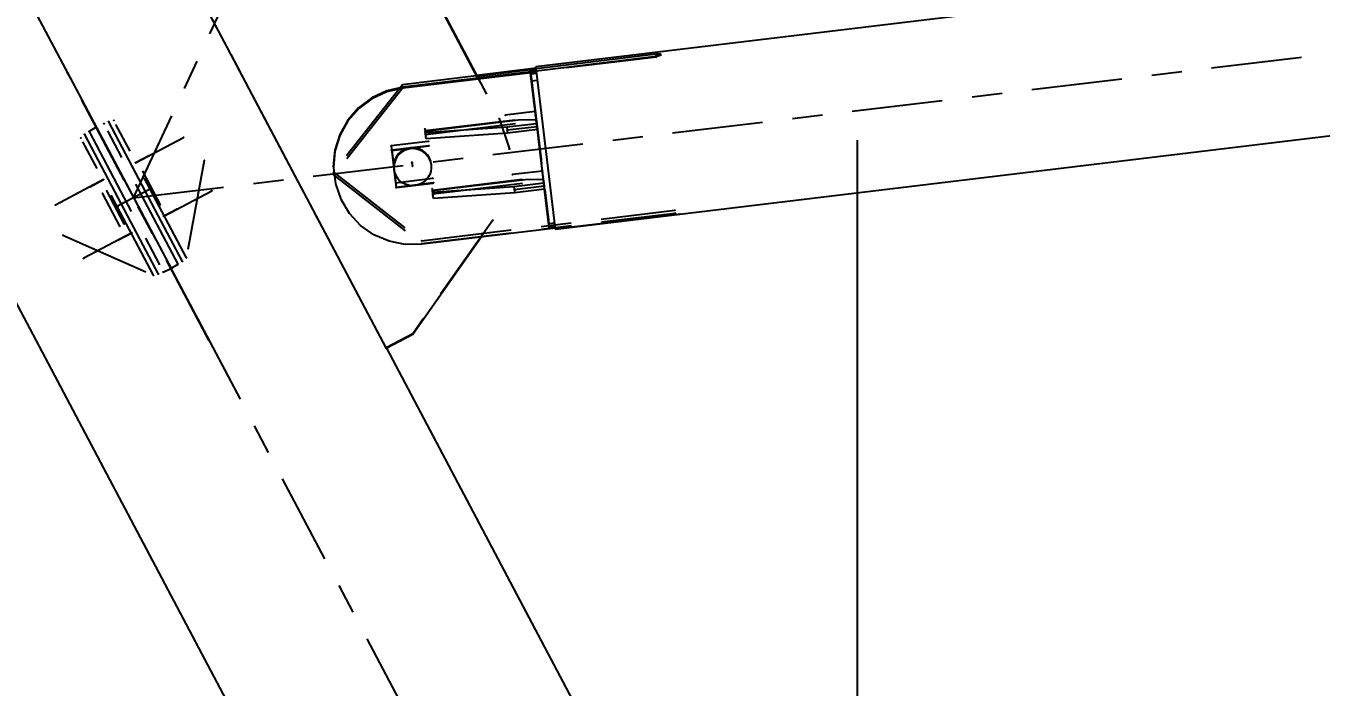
# Model space of a CAD drawing. Header units: millimetres. Extents: x 2368 to 8313, y 7493 to 11698.
# Drawn here: x 4311.02 to 4353.96, y 11225.92 to 11247.85 of the extents above; entities that cross this region are included whole.
import ezdxf

# ---------------------------------------------------------------- set-up
doc = ezdxf.new("R2010")
doc.units = ezdxf.units.MM
for name, pattern in [('CENTER', [50.8, 31.75, -6.35, 6.35, -6.35]), ('XKITLINE00', [0]), ('XKITLINE03', [6, 3, -1, 1, -1])]:
    doc.linetypes.add(name, pattern=pattern)
doc.styles.add('ROMANS', font='romans.shx')
doc.dimstyles.new('MD300', dxfattribs={"dimtxt": 2.5, "dimasz": 2.5, "dimexe": 1, "dimexo": 1, "dimgap": 0.5, "dimtad": 1, "dimdec": 1, "dimlfac": 50, "dimrnd": 0.5, "dimdsep": 46, "dimtxsty": 'ROMANS', "dimcen": 1, "dimclrd": 146, "dimclre": 146, "dimclrt": 30, "dimadec": 1, "dimazin": 2, "dimtfac": 1, "dimtdec": 1, "dimtmove": 0, "dimatfit": 1, "dimfxl": 1, "dimtolj": 1, "dimtzin": 0, "dimlwd": -1, "dimlwe": -1, "dimarcsym": 0})

# ---------------------------------------------------------------- blocks, each defined once
blk = doc.blocks.new('*D28')
at = {"color": 146, "transparency": 16777216}
for p, q in [((4264.129, 11249.201), (4264.129, 10991.038)), ((5216.588, 11054.98), (5216.588, 10991.038)), ((5214.088, 10992.038), (4266.629, 10992.038))]:
    blk.add_line(p, q, dxfattribs=at)
for points in [[(4266.629, 10992.455), (4266.629, 10991.621), (4264.129, 10992.038)], [(5214.088, 10992.455), (5214.088, 10991.621), (5216.588, 10992.038)]]:
    blk.add_solid(points, dxfattribs=at)
at = {"layer": 'Defpoints', "color": 0, "transparency": 16777216}
for p in [(4264.129, 11250.201), (5216.588, 11055.98), (4264.129, 10992.038)]:
    blk.add_point(p, dxfattribs=at)
at = {"color": 30, "transparency": 16777216, "insert": (4740.359, 10993.788), "char_height": 2.5, "attachment_point": 5, "style": 'ROMANS'}
blk.add_mtext('\\A1;47623', dxfattribs=at)
blk = doc.blocks.new('*D36')
at = {"color": 146, "transparency": 16777216}
for p, q in [((3888.588, 11276.272), (3888.588, 10979.265)), ((5216.588, 11054.98), (5216.588, 10979.265)), ((3891.088, 10980.265), (5214.088, 10980.265))]:
    blk.add_line(p, q, dxfattribs=at)
for points in [[(3891.088, 10980.681), (3891.088, 10979.848), (3888.588, 10980.265)], [(5214.088, 10980.681), (5214.088, 10979.848), (5216.588, 10980.265)]]:
    blk.add_solid(points, dxfattribs=at)
at = {"layer": 'Defpoints', "color": 0, "transparency": 16777216}
for p in [(3888.588, 11277.272), (5216.588, 11055.98), (5216.588, 10980.265)]:
    blk.add_point(p, dxfattribs=at)
at = {"color": 30, "transparency": 16777216, "insert": (4552.588, 10982.015), "char_height": 2.5, "attachment_point": 5, "style": 'ROMANS'}
blk.add_mtext('\\A1;66400', dxfattribs=at)
blk = doc.blocks.new('*D38')
at = {"color": 146, "transparency": 16777216}
for p, q in [((3888.584, 11276.27), (3888.584, 10968.162)), ((6544.588, 11276.271), (6544.588, 10968.162)), ((6542.088, 10969.162), (3891.084, 10969.162))]:
    blk.add_line(p, q, dxfattribs=at)
for points in [[(3891.084, 10969.579), (3891.084, 10968.745), (3888.584, 10969.162)], [(6542.088, 10969.579), (6542.088, 10968.745), (6544.588, 10969.162)]]:
    blk.add_solid(points, dxfattribs=at)
at = {"layer": 'Defpoints', "color": 0, "transparency": 16777216}
for p in [(3888.584, 11277.27), (6544.588, 11277.271), (3888.584, 10969.162)]:
    blk.add_point(p, dxfattribs=at)
at = {"color": 30, "transparency": 16777216, "insert": (5216.586, 10970.912), "char_height": 2.5, "attachment_point": 5, "style": 'ROMANS'}
blk.add_mtext('\\A1;132800', dxfattribs=at)

msp = doc.modelspace()

# ---------------------------------------------------------------- linework, layer by layer
at = {"color": 6, "linetype": 'CENTER'}
msp.add_line((4338.5882, 10907.5139), (4338.5882, 11495.735), dxfattribs=at)
at = {"color": 8, "linetype": 'XKITLINE03'}
for p, q in [((4314.5881, 11242.1507), (4396.5881, 11418.2997)), ((4314.5882, 11242.1507), (4396.5882, 11418.2997)), ((4232.5881, 11397.261), (4396.5881, 11087.0404)), ((4232.5882, 11397.261), (4396.5882, 11087.0404)), ((4314.5881, 11242.1507), (4478.5881, 11261.9386)), ((4314.5882, 11242.1507), (4478.5882, 11261.9386)), ((4322.9596, 11237.1766), (4313.6582, 11254.7721)), ((4322.9595, 11237.1766), (4313.6582, 11254.7721)), ((4322.0806, 11253.5468), (4326.708, 11244.781)), ((4322.0807, 11253.5468), (4326.708, 11244.781)), ((4331.9057, 11246.9123), (4323.5067, 11245.8989)), ((4331.9058, 11246.9123), (4323.5067, 11245.8989)), ((4331.9171, 11246.8181), (4323.518, 11245.8047)), ((4331.9172, 11246.8181), (4323.5181, 11245.8047)), ((4312.4308, 11246.2316), (4312.3844, 11246.3193)), ((4312.3844, 11246.3193), (4313.1693, 11244.8345)), ((4312.4308, 11246.2316), (4312.3844, 11246.3193)), ((4312.3844, 11246.3193), (4313.1693, 11244.8345)), ((4317.0814, 11237.4346), (4312.4308, 11246.2316)), ((4317.0813, 11237.4346), (4312.4308, 11246.2316)), ((4327.7381, 11246.3917), (4327.7363, 11246.4062)), ((4327.7363, 11246.4062), (4328.3641, 11241.2033)), ((4327.7381, 11246.3917), (4327.7364, 11246.4062)), ((4327.7364, 11246.4062), (4328.3642, 11241.2033)), ((4327.7435, 11246.3476), (4327.7381, 11246.3917)), ((4327.7434, 11246.3476), (4327.7381, 11246.3917)), ((4328.0203, 11244.0528), (4327.7391, 11246.3837)), ((4327.7391, 11246.3837), (4328.3529, 11241.2969)), ((4328.0203, 11244.0528), (4327.7391, 11246.3837)), ((4327.7391, 11246.3837), (4328.3528, 11241.2969)), ((4328.3712, 11241.1446), (4327.7434, 11246.3476)), ((4328.3712, 11241.1446), (4327.7435, 11246.3476)), ((4328.0872, 11243.498), (4327.7547, 11246.2539)), ((4327.7547, 11246.2539), (4328.3685, 11241.1671)), ((4328.0873, 11243.498), (4327.7548, 11246.2539)), ((4327.7548, 11246.2539), (4328.3685, 11241.1671)), ((4323.5067, 11245.8989), (4321.2176, 11242.9984)), ((4323.5067, 11245.8989), (4321.2177, 11242.9984)), ((4323.518, 11245.8047), (4321.229, 11242.9042)), ((4323.5181, 11245.8047), (4321.229, 11242.9042)), ((4313.1693, 11244.8345), (4314.4369, 11242.4367)), ((4313.1693, 11244.8345), (4314.4369, 11242.4367)), ((4324.2537, 11244.3823), (4327.9271, 11244.8255)), ((4324.2538, 11244.3823), (4327.9271, 11244.8255)), ((4326.708, 11244.781), (4327.045, 11243.7709)), ((4326.708, 11244.781), (4327.0449, 11243.7709)), ((4327.9043, 11245.0139), (4326.9115, 11244.8941)), ((4327.9044, 11245.0139), (4326.9116, 11244.8941)), ((4327.9271, 11244.8255), (4327.9043, 11245.0139)), ((4327.9271, 11244.8255), (4327.9044, 11245.0139)), ((4313.3496, 11244.4935), (4313.1091, 11244.3494)), ((4313.3496, 11244.4935), (4313.1091, 11244.3494)), ((4313.1091, 11244.3494), (4315.5722, 11239.6903)), ((4313.1091, 11244.3494), (4315.5721, 11239.6903)), ((4316.0672, 11239.952), (4313.6041, 11244.6111)), ((4316.0672, 11239.952), (4313.6042, 11244.6111)), ((4314.986, 11242.361), (4313.7615, 11244.6773)), ((4313.7615, 11244.6773), (4313.7615, 11244.6773)), ((4314.986, 11242.361), (4313.7615, 11244.6773)), ((4313.7615, 11244.6773), (4313.7615, 11244.6773)), ((4316.3403, 11240.1629), (4313.9322, 11244.718)), ((4316.3403, 11240.1629), (4313.9323, 11244.718)), ((4324.2474, 11244.4346), (4324.2537, 11244.3823)), ((4324.2474, 11244.4346), (4324.2538, 11244.3823)), ((4324.2689, 11244.2567), (4327.9422, 11244.6999)), ((4324.2689, 11244.2567), (4327.9423, 11244.6999)), ((4327.965, 11244.5115), (4326.9722, 11244.3917)), ((4327.965, 11244.5115), (4326.9722, 11244.3917)), ((4327.9422, 11244.6999), (4327.965, 11244.5115)), ((4327.9423, 11244.6999), (4327.965, 11244.5115)), ((4315.2441, 11239.5834), (4312.836, 11244.1384)), ((4315.244, 11239.5834), (4312.836, 11244.1384)), ((4314.1903, 11241.9404), (4312.9658, 11244.2566)), ((4312.9658, 11244.2566), (4312.9658, 11244.2566)), ((4314.1903, 11241.9404), (4312.9658, 11244.2566)), ((4312.9658, 11244.2566), (4312.9658, 11244.2566)), ((4314.6512, 11243.3152), (4316.2426, 11244.1565)), ((4314.6512, 11243.3152), (4316.2426, 11244.1565)), ((4316.2426, 11244.1565), (4316.2426, 11244.1565)), ((4316.2426, 11244.1565), (4316.2426, 11244.1565)), ((4324.3576, 11244.0227), (4323.1265, 11243.8741)), ((4324.3575, 11244.0227), (4323.1265, 11243.8741)), ((4324.2752, 11244.2043), (4324.2689, 11244.2567)), ((4324.2752, 11244.2043), (4324.2689, 11244.2567)), ((4315.0933, 11243.5489), (4314.6512, 11243.3152)), ((4315.0932, 11243.5489), (4314.6512, 11243.3152)), ((4323.1265, 11243.8741), (4323.2742, 11242.6499)), ((4323.1265, 11243.8741), (4323.2742, 11242.6499)), ((4324.3747, 11243.8803), (4323.1436, 11243.7318)), ((4323.1436, 11243.7318), (4323.2913, 11242.5076)), ((4324.3748, 11243.8803), (4323.1437, 11243.7318)), ((4323.1437, 11243.7318), (4323.2914, 11242.5076)), ((4324.3768, 11243.8636), (4323.1457, 11243.715)), ((4324.3767, 11243.8636), (4323.1457, 11243.715)), ((4323.1457, 11243.715), (4323.2934, 11242.4908)), ((4323.1457, 11243.715), (4323.2934, 11242.4908)), ((4314.6512, 11243.3152), (4314.6512, 11243.3152)), ((4314.6512, 11243.3152), (4314.6512, 11243.3152)), ((4316.9309, 11243.3892), (4316.3403, 11240.1629)), ((4316.9309, 11243.3892), (4316.3403, 11240.1629)), ((4323.8169, 11243.3279), (4323.8321, 11243.2023)), ((4323.8169, 11243.3279), (4323.832, 11243.2023)), ((4328.1426, 11243.0394), (4327.1498, 11242.9196)), ((4328.1426, 11243.0394), (4327.1498, 11242.9196)), ((4328.1653, 11242.851), (4328.1426, 11243.0394)), ((4328.1654, 11242.851), (4328.1426, 11243.0394)), ((4313.5904, 11242.7543), (4311.999, 11241.9131)), ((4313.5903, 11242.7543), (4311.999, 11241.9131)), ((4313.1483, 11242.5207), (4313.5904, 11242.7543)), ((4313.1483, 11242.5207), (4313.5903, 11242.7543)), ((4313.5903, 11242.7543), (4313.5903, 11242.7543)), ((4313.5904, 11242.7543), (4313.5904, 11242.7543)), ((4315.4791, 11241.9204), (4314.8995, 11243.0166)), ((4314.8995, 11243.0166), (4314.8995, 11243.0166)), ((4315.4791, 11241.9204), (4314.8996, 11243.0166)), ((4314.8996, 11243.0166), (4314.8996, 11243.0166)), ((4321.2176, 11242.9984), (4324.1309, 11240.7256)), ((4321.2177, 11242.9984), (4324.1309, 11240.7256)), ((4321.229, 11242.9042), (4324.1422, 11240.6314)), ((4321.229, 11242.9042), (4324.1423, 11240.6314)), ((4323.2742, 11242.6499), (4324.5053, 11242.7985)), ((4323.2742, 11242.6499), (4324.5052, 11242.7985)), ((4323.2913, 11242.5076), (4324.5224, 11242.6561)), ((4323.2914, 11242.5076), (4324.5225, 11242.6561)), ((4323.2934, 11242.4908), (4324.5245, 11242.6394)), ((4323.2934, 11242.4908), (4324.5244, 11242.6394)), ((4324.4919, 11242.4077), (4328.1653, 11242.851)), ((4324.492, 11242.4077), (4328.1654, 11242.851)), ((4324.5071, 11242.2821), (4328.1805, 11242.7254)), ((4324.5072, 11242.2821), (4328.1805, 11242.7254)), ((4328.1805, 11242.7254), (4328.2032, 11242.5369)), ((4328.1805, 11242.7254), (4328.2033, 11242.5369)), ((4314.1353, 11241.21), (4313.5557, 11242.3062)), ((4313.5557, 11242.3062), (4313.5557, 11242.3062)), ((4314.1353, 11241.21), (4313.5558, 11242.3062)), ((4313.5558, 11242.3062), (4313.5558, 11242.3062)), ((4314.2768, 11241.2848), (4313.6972, 11242.381)), ((4313.6972, 11242.381), (4313.6972, 11242.381)), ((4314.2767, 11241.2848), (4313.6972, 11242.381)), ((4313.6972, 11242.381), (4313.6972, 11242.381)), ((4315.1186, 11242.4311), (4314.0577, 11241.8703)), ((4315.1186, 11242.4311), (4314.0577, 11241.8703)), ((4314.4369, 11242.4367), (4315.8694, 11239.7272)), ((4314.4369, 11242.4367), (4315.8693, 11239.7272)), ((4316.2105, 11240.0448), (4314.986, 11242.361)), ((4316.2105, 11240.0448), (4314.986, 11242.361)), ((4315.5859, 11241.547), (4317.1773, 11242.3883)), ((4315.586, 11241.547), (4317.1773, 11242.3883)), ((4317.1773, 11242.3883), (4317.1773, 11242.3883)), ((4317.1773, 11242.3883), (4317.1773, 11242.3883)), ((4324.4856, 11242.4601), (4324.4919, 11242.4077)), ((4324.4857, 11242.4601), (4324.492, 11242.4077)), ((4324.5134, 11242.2298), (4324.5071, 11242.2821)), ((4324.5135, 11242.2298), (4324.5072, 11242.2821)), ((4328.2032, 11242.5369), (4327.2104, 11242.4171)), ((4328.2033, 11242.5369), (4327.2105, 11242.4171)), ((4311.999, 11241.9131), (4311.999, 11241.9131)), ((4311.999, 11241.9131), (4311.999, 11241.9131)), ((4315.4148, 11239.6241), (4314.1903, 11241.9404)), ((4315.4148, 11239.6241), (4314.1903, 11241.9404)), ((4314.5881, 11242.1507), (4314.5882, 11242.1507)), ((4315.4791, 11241.9204), (4315.4791, 11241.9204)), ((4315.4791, 11241.9204), (4315.4791, 11241.9204)), ((4316.028, 11241.7807), (4315.5859, 11241.547)), ((4316.028, 11241.7807), (4315.586, 11241.547)), ((4324.1309, 11240.7256), (4332.5299, 11241.739)), ((4324.1309, 11240.7256), (4332.53, 11241.739)), ((4315.5859, 11241.547), (4315.5859, 11241.547)), ((4315.586, 11241.547), (4315.586, 11241.547)), ((4326.4943, 11241.4085), (4323.8415, 11237.6386)), ((4326.4943, 11241.4085), (4323.8416, 11237.6386)), ((4324.1422, 11240.6314), (4332.5413, 11241.6448)), ((4324.1423, 11240.6314), (4332.5414, 11241.6448)), ((4312.2454, 11240.9122), (4315.2441, 11239.5834)), ((4312.2454, 11240.9122), (4315.244, 11239.5834)), ((4314.5251, 11240.9862), (4312.9337, 11240.1449)), ((4314.5251, 11240.9862), (4312.9337, 11240.1449)), ((4314.083, 11240.7525), (4314.5251, 11240.9862)), ((4314.0831, 11240.7525), (4314.5251, 11240.9862)), ((4314.1353, 11241.21), (4314.1353, 11241.21)), ((4314.1353, 11241.21), (4314.1353, 11241.21)), ((4314.2767, 11241.2848), (4314.2767, 11241.2848)), ((4314.2768, 11241.2848), (4314.2768, 11241.2848)), ((4314.5251, 11240.9862), (4314.5251, 11240.9862)), ((4314.5251, 11240.9862), (4314.5251, 11240.9862)), ((4328.3694, 11241.1592), (4328.3712, 11241.1446)), ((4328.3695, 11241.1592), (4328.3712, 11241.1446)), ((4312.9337, 11240.1449), (4312.9337, 11240.1449)), ((4312.9337, 11240.1449), (4312.9337, 11240.1449)), ((4316.2105, 11240.0448), (4316.2105, 11240.0448)), ((4316.2105, 11240.0448), (4316.2105, 11240.0448)), ((4315.4148, 11239.6241), (4315.4148, 11239.6241)), ((4315.4148, 11239.6241), (4315.4148, 11239.6241)), ((4315.5721, 11239.6903), (4315.8267, 11239.8079)), ((4315.5722, 11239.6903), (4315.8267, 11239.8079)), ((4315.8267, 11239.8079), (4316.0672, 11239.952)), ((4315.8267, 11239.8079), (4316.0672, 11239.952)), ((4315.8693, 11239.7272), (4317.0349, 11237.5223)), ((4315.8694, 11239.7272), (4317.035, 11237.5223)), ((4323.8415, 11237.6386), (4322.9595, 11237.1766)), ((4323.8416, 11237.6386), (4322.9596, 11237.1766))]:
    msp.add_line(p, q, dxfattribs=at)
at = {"color": 8, "linetype": 'XKITLINE00'}
for p, q in [((4242.5226, 11367.6076), (4376.8075, 11113.5958)), ((4464.273, 11262.9458), (4327.9272, 11246.4946)), ((4464.9234, 11257.5554), (4328.5775, 11241.1041)), ((4464.9234, 11257.5554), (4328.5776, 11241.1041)), ((4313.6608, 11254.7512), (4322.9621, 11237.1557)), ((4322.4672, 11252.7984), (4325.993, 11246.1192)), ((4322.4752, 11252.8156), (4326.0091, 11246.1211)), ((4331.9057, 11246.9133), (4327.9345, 11246.4342)), ((4331.958, 11246.9178), (4331.9057, 11246.9133)), ((4331.9057, 11246.9133), (4331.9149, 11246.837)), ((4332.0057, 11246.9183), (4331.958, 11246.9178)), ((4331.958, 11246.9178), (4331.9664, 11246.8489)), ((4332.044, 11246.9147), (4332.0057, 11246.9183)), ((4332.0692, 11246.9073), (4332.044, 11246.9147)), ((4332.0692, 11246.9073), (4332.0789, 11246.897)), ((4332.0789, 11246.897), (4332.072, 11246.8846)), ((4327.9437, 11246.3578), (4327.9272, 11246.4946)), ((4331.9149, 11246.837), (4327.9437, 11246.3578)), ((4331.9664, 11246.8489), (4331.9149, 11246.837)), ((4332.0129, 11246.8589), (4331.9664, 11246.8489)), ((4332.0492, 11246.8715), (4332.0129, 11246.8589)), ((4332.072, 11246.8846), (4332.0492, 11246.8715)), ((4327.9441, 11246.3546), (4323.5162, 11245.8204)), ((4327.9479, 11246.3232), (4323.52, 11245.789)), ((4327.9327, 11246.4488), (4325.9616, 11246.211)), ((4327.7379, 11246.3935), (4325.9775, 11246.181)), ((4327.9349, 11246.4302), (4327.7364, 11246.4062)), ((4327.9354, 11246.4266), (4327.7368, 11246.4027)), ((4327.7368, 11246.4027), (4327.7381, 11246.3917)), ((4327.7381, 11246.3917), (4327.7404, 11246.3733)), ((4327.9389, 11246.3973), (4327.7404, 11246.3733)), ((4327.7455, 11246.3307), (4327.7404, 11246.3733)), ((4327.942, 11246.3716), (4327.7435, 11246.3476)), ((4327.9533, 11246.2779), (4327.7548, 11246.2539)), ((4327.953, 11244.6106), (4327.7548, 11246.2539)), ((4327.9813, 11246.0461), (4327.7827, 11246.0221)), ((4327.942, 11246.3716), (4327.9437, 11246.3578)), ((4328.5767, 11241.1111), (4327.9437, 11246.3578)), ((4322.9822, 11245.6986), (4322.4852, 11245.4691)), ((4322.986, 11245.6672), (4322.489, 11245.4377)), ((4323.5162, 11245.8204), (4322.9822, 11245.6986)), ((4322.9822, 11245.6986), (4322.986, 11245.6672)), ((4323.52, 11245.789), (4322.986, 11245.6672)), ((4323.5162, 11245.8204), (4323.52, 11245.789)), ((4322.4852, 11245.4691), (4322.0469, 11245.1419)), ((4322.489, 11245.4377), (4322.0507, 11245.1105)), ((4322.0469, 11245.1419), (4321.6864, 11244.7313)), ((4322.0507, 11245.1105), (4321.6902, 11244.6999)), ((4321.6864, 11244.7313), (4321.4196, 11244.2552)), ((4321.6902, 11244.6999), (4321.4234, 11244.2238)), ((4327.3347, 11244.7267), (4324.257, 11244.3554)), ((4324.2871, 11244.1056), (4324.257, 11244.3554)), ((4326.9603, 11244.4904), (4324.2633, 11244.3031)), ((4327.9531, 11244.6102), (4326.9603, 11244.4904)), ((4326.9603, 11244.4904), (4326.9841, 11244.293)), ((4327.9769, 11244.4127), (4326.9841, 11244.293)), ((4327.9379, 11244.7358), (4327.3347, 11244.7267)), ((4327.953, 11244.6106), (4327.9531, 11244.6102)), ((4327.9531, 11244.6102), (4327.9542, 11244.6012)), ((4328.2141, 11242.4472), (4327.9542, 11244.6012)), ((4321.4196, 11244.2552), (4321.258, 11243.7345)), ((4321.4234, 11244.2238), (4321.2618, 11243.7031)), ((4326.9841, 11244.293), (4324.2871, 11244.1056)), ((4321.258, 11243.7345), (4321.2088, 11243.192)), ((4321.2618, 11243.7031), (4321.2126, 11243.1606)), ((4323.3131, 11243.5389), (4323.2621, 11243.4441)), ((4323.3151, 11243.5221), (4323.2641, 11243.4273)), ((4323.3151, 11243.5221), (4323.2641, 11243.4273)), ((4323.3171, 11243.5054), (4323.2661, 11243.4106)), ((4323.3798, 11243.6235), (4323.3131, 11243.5389)), ((4323.3819, 11243.6067), (4323.3151, 11243.5221)), ((4323.3819, 11243.6067), (4323.3151, 11243.5221)), ((4323.3839, 11243.59), (4323.3171, 11243.5054)), ((4323.4603, 11243.6953), (4323.3798, 11243.6235)), ((4323.4624, 11243.6785), (4323.3819, 11243.6067)), ((4323.4624, 11243.6785), (4323.3819, 11243.6067)), ((4323.4644, 11243.6618), (4323.3839, 11243.59)), ((4323.5521, 11243.7521), (4323.4603, 11243.6953)), ((4323.5542, 11243.7354), (4323.4624, 11243.6785)), ((4323.5542, 11243.7354), (4323.4624, 11243.6785)), ((4323.5562, 11243.7186), (4323.4644, 11243.6618)), ((4323.6524, 11243.7922), (4323.5521, 11243.7521)), ((4323.6545, 11243.7755), (4323.5542, 11243.7354)), ((4323.6545, 11243.7755), (4323.5542, 11243.7354)), ((4323.6565, 11243.7587), (4323.5562, 11243.7186)), ((4323.7582, 11243.8144), (4323.6524, 11243.7922)), ((4323.7602, 11243.7977), (4323.6545, 11243.7755)), ((4323.7602, 11243.7977), (4323.6545, 11243.7755)), ((4323.7623, 11243.7809), (4323.6565, 11243.7587)), ((4323.8662, 11243.818), (4323.7582, 11243.8144)), ((4323.7582, 11243.8144), (4323.7602, 11243.7977)), ((4323.8682, 11243.8013), (4323.7602, 11243.7977)), ((4323.8682, 11243.8013), (4323.7602, 11243.7977)), ((4323.7602, 11243.7977), (4323.7623, 11243.7809)), ((4323.8703, 11243.7845), (4323.7623, 11243.7809)), ((4323.9732, 11243.8029), (4323.8662, 11243.818)), ((4323.9752, 11243.7862), (4323.8682, 11243.8013)), ((4323.9752, 11243.7862), (4323.8682, 11243.8013)), ((4323.9772, 11243.7694), (4323.8703, 11243.7845)), ((4324.0759, 11243.7696), (4323.9732, 11243.8029)), ((4324.0779, 11243.7528), (4323.9752, 11243.7862)), ((4324.0779, 11243.7528), (4323.9752, 11243.7862)), ((4324.0799, 11243.7361), (4323.9772, 11243.7694)), ((4324.1712, 11243.719), (4324.0759, 11243.7696)), ((4324.1732, 11243.7022), (4324.0779, 11243.7528)), ((4324.1732, 11243.7022), (4324.0779, 11243.7528)), ((4324.1752, 11243.6855), (4324.0799, 11243.7361)), ((4324.2561, 11243.6527), (4324.1712, 11243.719)), ((4324.2581, 11243.6359), (4324.1732, 11243.7022)), ((4324.2581, 11243.6359), (4324.1732, 11243.7022)), ((4324.2602, 11243.6192), (4324.1752, 11243.6855)), ((4324.2561, 11243.6527), (4324.3282, 11243.5727)), ((4324.2581, 11243.6359), (4324.3302, 11243.5559)), ((4324.2581, 11243.6359), (4324.3302, 11243.5559)), ((4324.2602, 11243.6192), (4324.3323, 11243.5392)), ((4324.3282, 11243.5727), (4324.3852, 11243.4815)), ((4324.3302, 11243.5559), (4324.3872, 11243.4647)), ((4324.3302, 11243.5559), (4324.3872, 11243.4647)), ((4324.3323, 11243.5392), (4324.3893, 11243.448)), ((4324.3852, 11243.4815), (4324.4254, 11243.3818)), ((4324.3872, 11243.4647), (4324.4274, 11243.365)), ((4324.3872, 11243.4647), (4324.4274, 11243.365)), ((4321.2088, 11243.192), (4321.2126, 11243.1606)), ((4321.2126, 11243.1606), (4321.2778, 11242.6198)), ((4323.2284, 11243.3419), (4323.2131, 11243.2355)), ((4323.2304, 11243.3251), (4323.2151, 11243.2187)), ((4323.2304, 11243.3251), (4323.2151, 11243.2187)), ((4323.2324, 11243.3084), (4323.2171, 11243.202)), ((4323.2171, 11243.202), (4323.2206, 11243.0946)), ((4323.2206, 11243.0946), (4323.2428, 11242.9894)), ((4323.2621, 11243.4441), (4323.2284, 11243.3419)), ((4323.2641, 11243.4273), (4323.2304, 11243.3251)), ((4323.2641, 11243.4273), (4323.2304, 11243.3251)), ((4323.2661, 11243.4106), (4323.2324, 11243.3084)), ((4324.3893, 11243.448), (4324.4295, 11243.3483)), ((4324.4398, 11243.0293), (4324.4061, 11242.9271)), ((4324.4295, 11243.3483), (4324.4516, 11243.2431)), ((4324.4551, 11243.1357), (4324.4398, 11243.0293)), ((4324.4516, 11243.2431), (4324.4551, 11243.1357)), ((4321.2778, 11242.6198), (4321.4547, 11242.1045)), ((4323.2428, 11242.9894), (4323.283, 11242.8897)), ((4323.283, 11242.8897), (4323.34, 11242.7985)), ((4323.34, 11242.7985), (4323.4121, 11242.7185)), ((4323.497, 11242.6522), (4323.4121, 11242.7185)), ((4323.5923, 11242.6016), (4323.497, 11242.6522)), ((4323.695, 11242.5682), (4323.5923, 11242.6016)), ((4324.116, 11242.619), (4324.0157, 11242.5789)), ((4324.2078, 11242.6759), (4324.116, 11242.619)), ((4324.2883, 11242.7477), (4324.2078, 11242.6759)), ((4324.3551, 11242.8323), (4324.2883, 11242.7477)), ((4324.4061, 11242.9271), (4324.3551, 11242.8323)), ((4327.5729, 11242.7522), (4324.4952, 11242.3809)), ((4328.1913, 11242.6357), (4327.1985, 11242.5159)), ((4328.1762, 11242.7613), (4327.5729, 11242.7522)), ((4323.802, 11242.5531), (4323.695, 11242.5682)), ((4323.91, 11242.5567), (4323.802, 11242.5531)), ((4324.0157, 11242.5789), (4323.91, 11242.5567)), ((4324.5254, 11242.1311), (4324.4952, 11242.3809)), ((4327.1985, 11242.5159), (4324.5016, 11242.3285)), ((4327.2224, 11242.3184), (4324.5254, 11242.1311)), ((4327.1985, 11242.5159), (4327.2224, 11242.3184)), ((4328.2152, 11242.4382), (4327.2224, 11242.3184)), ((4328.2141, 11242.4472), (4328.2152, 11242.4382)), ((4328.3259, 11241.5206), (4328.2152, 11242.4382)), ((4321.4547, 11242.1045), (4321.7355, 11241.6372)), ((4321.7355, 11241.6372), (4322.1079, 11241.2383)), ((4328.3685, 11241.1671), (4328.3259, 11241.5206)), ((4328.5521, 11241.3157), (4328.3535, 11241.2917)), ((4332.5479, 11241.5903), (4328.5767, 11241.1111)), ((4332.5486, 11241.5851), (4328.5774, 11241.106)), ((4332.6004, 11241.5936), (4332.5479, 11241.5903)), ((4332.5483, 11241.5873), (4332.5486, 11241.5851)), ((4332.6007, 11241.5915), (4332.5486, 11241.5851)), ((4332.6477, 11241.5973), (4332.6007, 11241.5915)), ((4332.6849, 11241.6034), (4332.6475, 11241.5991)), ((4332.685, 11241.6021), (4332.6477, 11241.5973)), ((4332.7089, 11241.606), (4332.6849, 11241.6034)), ((4332.709, 11241.6053), (4332.685, 11241.6021)), ((4332.7172, 11241.6066), (4332.7089, 11241.606)), ((4332.7172, 11241.6066), (4332.709, 11241.6053)), ((4332.7171, 11241.6077), (4332.7172, 11241.6066)), ((4322.5557, 11240.9252), (4322.1079, 11241.2383)), ((4323.0592, 11240.7117), (4322.5557, 11240.9252)), ((4328.5721, 11241.1499), (4324.1442, 11240.6157)), ((4328.5671, 11241.1911), (4328.3685, 11241.1671)), ((4328.5767, 11241.1111), (4328.5774, 11241.106)), ((4323.5965, 11240.607), (4323.0592, 11240.7117)), ((4324.1442, 11240.6157), (4323.5965, 11240.607)), ((4326.1216, 11240.8543), (4323.8441, 11237.6177)), ((4323.8441, 11237.6177), (4322.9621, 11237.1557)), ((4322.969, 11237.1592), (4385.801, 11118.3069))]:
    msp.add_line(p, q, dxfattribs=at)
for centre in [(4331.9057, 11246.9123), (4331.9058, 11246.9123), (4331.9171, 11246.8181), (4331.9172, 11246.8181), (4312.3844, 11246.3193), (4312.3844, 11246.3193), (4312.3844, 11246.3193), (4312.3844, 11246.3193), (4312.4308, 11246.2316), (4312.4308, 11246.2316), (4312.4308, 11246.2316), (4312.4308, 11246.2316), (4327.7363, 11246.4062), (4327.7363, 11246.4062), (4327.7364, 11246.4062), (4327.7364, 11246.4062), (4327.7381, 11246.3917), (4327.7381, 11246.3917), (4327.7381, 11246.3917), (4327.7381, 11246.3917), (4327.7391, 11246.3837), (4327.7391, 11246.3837), (4327.7391, 11246.3837), (4327.7391, 11246.3837), (4327.7434, 11246.3476), (4327.7434, 11246.3476), (4327.7435, 11246.3476), (4327.7435, 11246.3476), (4327.7547, 11246.2539), (4327.7547, 11246.2539), (4327.7548, 11246.2539), (4327.7548, 11246.2539), (4323.5067, 11245.8989), (4323.5067, 11245.8989), (4323.5067, 11245.8989), (4323.5067, 11245.8989), (4323.518, 11245.8047), (4323.518, 11245.8047), (4323.5181, 11245.8047), (4323.5181, 11245.8047), (4313.1693, 11244.8345), (4313.1693, 11244.8345), (4313.1693, 11244.8345), (4313.1693, 11244.8345), (4326.708, 11244.781), (4326.708, 11244.781), (4326.708, 11244.781), (4326.708, 11244.781), (4326.9115, 11244.8941), (4326.9116, 11244.8941), (4327.9043, 11245.0139), (4327.9043, 11245.0139), (4327.9044, 11245.0139), (4327.9044, 11245.0139), (4327.9271, 11244.8255), (4327.9271, 11244.8255), (4327.9271, 11244.8255), (4327.9271, 11244.8255), (4313.1091, 11244.3494), (4313.1091, 11244.3494), (4313.1091, 11244.3494), (4313.1091, 11244.3494), (4313.3496, 11244.4935), (4313.3496, 11244.4935), (4313.6041, 11244.6111), (4313.6042, 11244.6111), (4313.7615, 11244.6773), (4313.7615, 11244.6773), (4313.7615, 11244.6773), (4313.7615, 11244.6773), (4313.9322, 11244.718), (4313.9323, 11244.718), (4324.2474, 11244.4346), (4324.2474, 11244.4346), (4324.2537, 11244.3823), (4324.2537, 11244.3823), (4324.2538, 11244.3823), (4324.2538, 11244.3823), (4326.9722, 11244.3917), (4326.9722, 11244.3917), (4327.9422, 11244.6999), (4327.9422, 11244.6999), (4327.9423, 11244.6999), (4327.9423, 11244.6999), (4327.965, 11244.5115), (4327.965, 11244.5115), (4327.965, 11244.5115), (4327.965, 11244.5115), (4312.836, 11244.1384), (4312.836, 11244.1384), (4312.9658, 11244.2566), (4312.9658, 11244.2566), (4312.9658, 11244.2566), (4312.9658, 11244.2566), (4316.2426, 11244.1565), (4316.2426, 11244.1565), (4316.2426, 11244.1565), (4316.2426, 11244.1565), (4324.2689, 11244.2567), (4324.2689, 11244.2567), (4324.2689, 11244.2567), (4324.2689, 11244.2567), (4324.2752, 11244.2043), (4324.2752, 11244.2043), (4324.3575, 11244.0227), (4324.3576, 11244.0227), (4328.0203, 11244.0528), (4328.0203, 11244.0528), (4315.0932, 11243.5489), (4315.0933, 11243.5489), (4323.1265, 11243.8741), (4323.1265, 11243.8741), (4323.1265, 11243.8741), (4323.1265, 11243.8741), (4323.1436, 11243.7318), (4323.1436, 11243.7318), (4323.1437, 11243.7318), (4323.1437, 11243.7318), (4323.1457, 11243.715), (4323.1457, 11243.715), (4323.1457, 11243.715), (4323.1457, 11243.715), (4324.3747, 11243.8803), (4324.3748, 11243.8803), (4324.3767, 11243.8636), (4324.3768, 11243.8636), (4327.0449, 11243.7709), (4327.045, 11243.7709), (4328.0872, 11243.498), (4328.0873, 11243.498), (4314.6512, 11243.3152), (4314.6512, 11243.3152), (4314.6512, 11243.3152), (4314.6512, 11243.3152), (4314.6512, 11243.3152), (4314.6512, 11243.3152), (4316.9309, 11243.3892), (4316.9309, 11243.3892), (4323.8169, 11243.3279), (4323.8169, 11243.3279), (4323.832, 11243.2023), (4323.8321, 11243.2023), (4328.1426, 11243.0394), (4328.1426, 11243.0394), (4328.1426, 11243.0394), (4328.1426, 11243.0394), (4313.5903, 11242.7543), (4313.5903, 11242.7543), (4313.5903, 11242.7543), (4313.5904, 11242.7543), (4313.5904, 11242.7543), (4313.5904, 11242.7543), (4314.8995, 11243.0166), (4314.8995, 11243.0166), (4314.8996, 11243.0166), (4314.8996, 11243.0166), (4321.2176, 11242.9984), (4321.2176, 11242.9984), (4321.2177, 11242.9984), (4321.2177, 11242.9984), (4321.229, 11242.9042), (4321.229, 11242.9042), (4321.229, 11242.9042), (4321.229, 11242.9042), (4323.2742, 11242.6499), (4323.2742, 11242.6499), (4323.2742, 11242.6499), (4323.2742, 11242.6499), (4324.5052, 11242.7985), (4324.5053, 11242.7985), (4324.5224, 11242.6561), (4324.5225, 11242.6561), (4324.5244, 11242.6394), (4324.5245, 11242.6394), (4327.1498, 11242.9196), (4327.1498, 11242.9196), (4328.1653, 11242.851), (4328.1653, 11242.851), (4328.1654, 11242.851), (4328.1654, 11242.851), (4328.1805, 11242.7254), (4328.1805, 11242.7254), (4328.1805, 11242.7254), (4328.1805, 11242.7254), (4313.1483, 11242.5207), (4313.1483, 11242.5207), (4313.5557, 11242.3062), (4313.5557, 11242.3062), (4313.5558, 11242.3062), (4313.5558, 11242.3062), (4313.6972, 11242.381), (4313.6972, 11242.381), (4313.6972, 11242.381), (4313.6972, 11242.381), (4314.4369, 11242.4367), (4314.4369, 11242.4367), (4314.4369, 11242.4367), (4314.4369, 11242.4367), (4314.986, 11242.361), (4314.986, 11242.361), (4314.986, 11242.361), (4314.986, 11242.361), (4315.1186, 11242.4311), (4315.1186, 11242.4311), (4317.1773, 11242.3883), (4317.1773, 11242.3883), (4317.1773, 11242.3883), (4317.1773, 11242.3883), (4323.2913, 11242.5076), (4323.2913, 11242.5076), (4323.2914, 11242.5076), (4323.2914, 11242.5076), (4323.2934, 11242.4908), (4323.2934, 11242.4908), (4323.2934, 11242.4908), (4323.2934, 11242.4908), (4324.4856, 11242.4601), (4324.4857, 11242.4601), (4324.4919, 11242.4077), (4324.4919, 11242.4077), (4324.492, 11242.4077), (4324.492, 11242.4077), (4324.5071, 11242.2821), (4324.5071, 11242.2821), (4324.5072, 11242.2821), (4324.5072, 11242.2821), (4324.5134, 11242.2298), (4324.5135, 11242.2298), (4327.2104, 11242.4171), (4327.2105, 11242.4171), (4328.2032, 11242.5369), (4328.2032, 11242.5369), (4328.2033, 11242.5369), (4328.2033, 11242.5369), (4311.999, 11241.9131), (4311.999, 11241.9131), (4311.999, 11241.9131), (4311.999, 11241.9131), (4314.0577, 11241.8703), (4314.0577, 11241.8703), (4314.1903, 11241.9404), (4314.1903, 11241.9404), (4314.1903, 11241.9404), (4314.1903, 11241.9404), (4314.5881, 11242.1507), (4314.5881, 11242.1507), (4314.5881, 11242.1507), (4314.5882, 11242.1507), (4314.5882, 11242.1507), (4315.4791, 11241.9204), (4315.4791, 11241.9204), (4315.4791, 11241.9204), (4315.4791, 11241.9204), (4316.028, 11241.7807), (4316.028, 11241.7807), (4332.5299, 11241.739), (4332.53, 11241.739), (4315.5859, 11241.547), (4315.5859, 11241.547), (4315.5859, 11241.547), (4315.586, 11241.547), (4315.586, 11241.547), (4315.586, 11241.547), (4326.4943, 11241.4085), (4326.4943, 11241.4085), (4332.5413, 11241.6448), (4332.5414, 11241.6448), (4312.2454, 11240.9122), (4312.2454, 11240.9122), (4314.1353, 11241.21), (4314.1353, 11241.21), (4314.1353, 11241.21), (4314.1353, 11241.21), (4314.2767, 11241.2848), (4314.2767, 11241.2848), (4314.2768, 11241.2848), (4314.2768, 11241.2848), (4314.5251, 11240.9862), (4314.5251, 11240.9862), (4314.5251, 11240.9862), (4314.5251, 11240.9862), (4314.5251, 11240.9862), (4314.5251, 11240.9862), (4328.3528, 11241.2969), (4328.3529, 11241.2969), (4328.3641, 11241.2033), (4328.3642, 11241.2033), (4328.3685, 11241.1671), (4328.3685, 11241.1671), (4328.3694, 11241.1592), (4328.3695, 11241.1592), (4328.3712, 11241.1446), (4328.3712, 11241.1446), (4328.3712, 11241.1446), (4328.3712, 11241.1446), (4314.083, 11240.7525), (4314.0831, 11240.7525), (4324.1309, 11240.7256), (4324.1309, 11240.7256), (4324.1309, 11240.7256), (4324.1309, 11240.7256), (4324.1422, 11240.6314), (4324.1422, 11240.6314), (4324.1423, 11240.6314), (4324.1423, 11240.6314), (4312.9337, 11240.1449), (4312.9337, 11240.1449), (4312.9337, 11240.1449), (4312.9337, 11240.1449), (4316.2105, 11240.0448), (4316.2105, 11240.0448), (4316.2105, 11240.0448), (4316.2105, 11240.0448), (4316.3403, 11240.1629), (4316.3403, 11240.1629), (4316.3403, 11240.1629), (4316.3403, 11240.1629), (4315.4148, 11239.6241), (4315.4148, 11239.6241), (4315.4148, 11239.6241), (4315.4148, 11239.6241), (4315.5721, 11239.6903), (4315.5721, 11239.6903), (4315.5722, 11239.6903), (4315.5722, 11239.6903), (4315.8267, 11239.8079), (4315.8267, 11239.8079), (4315.8267, 11239.8079), (4315.8267, 11239.8079), (4315.8693, 11239.7272), (4315.8693, 11239.7272), (4315.8694, 11239.7272), (4315.8694, 11239.7272), (4316.0672, 11239.952), (4316.0672, 11239.952), (4316.0672, 11239.952), (4316.0672, 11239.952), (4315.244, 11239.5834), (4315.244, 11239.5834), (4315.2441, 11239.5834), (4315.2441, 11239.5834), (4317.0349, 11237.5223), (4317.035, 11237.5223), (4323.8415, 11237.6386), (4323.8415, 11237.6386), (4323.8416, 11237.6386), (4323.8416, 11237.6386), (4317.0813, 11237.4346), (4317.0814, 11237.4346), (4322.9595, 11237.1766), (4322.9595, 11237.1766), (4322.9596, 11237.1766), (4322.9596, 11237.1766)]:
    msp.add_circle(centre, 0.004, dxfattribs=at)

# ---------------------------------------------------------------- dimensions: what is measured, and where the dimension line sits
for base, p1, p2, picture, middle in [((3888.5836, 10969.1621), (6544.5882, 11277.2708), (3888.5836, 11277.2703), '*D38', (5216.5859, 10970.9121)), ((5216.5882, 10980.2647), (3888.5882, 11277.2717), (5216.5882, 11055.9804), '*D36', (4552.5882, 10982.0147)), ((4264.1289, 10992.0378), (5216.5882, 11055.9804), (4264.1289, 11250.201), '*D28', (4740.3585, 10993.7878))]:
    dim = msp.add_linear_dim(base=base, p1=p1, p2=p2, dimstyle='MD300')
    dim.commit()
    dim.dimension.update_dxf_attribs({"geometry": picture, "text_midpoint": middle})

doc.saveas('drawing.dxf')
